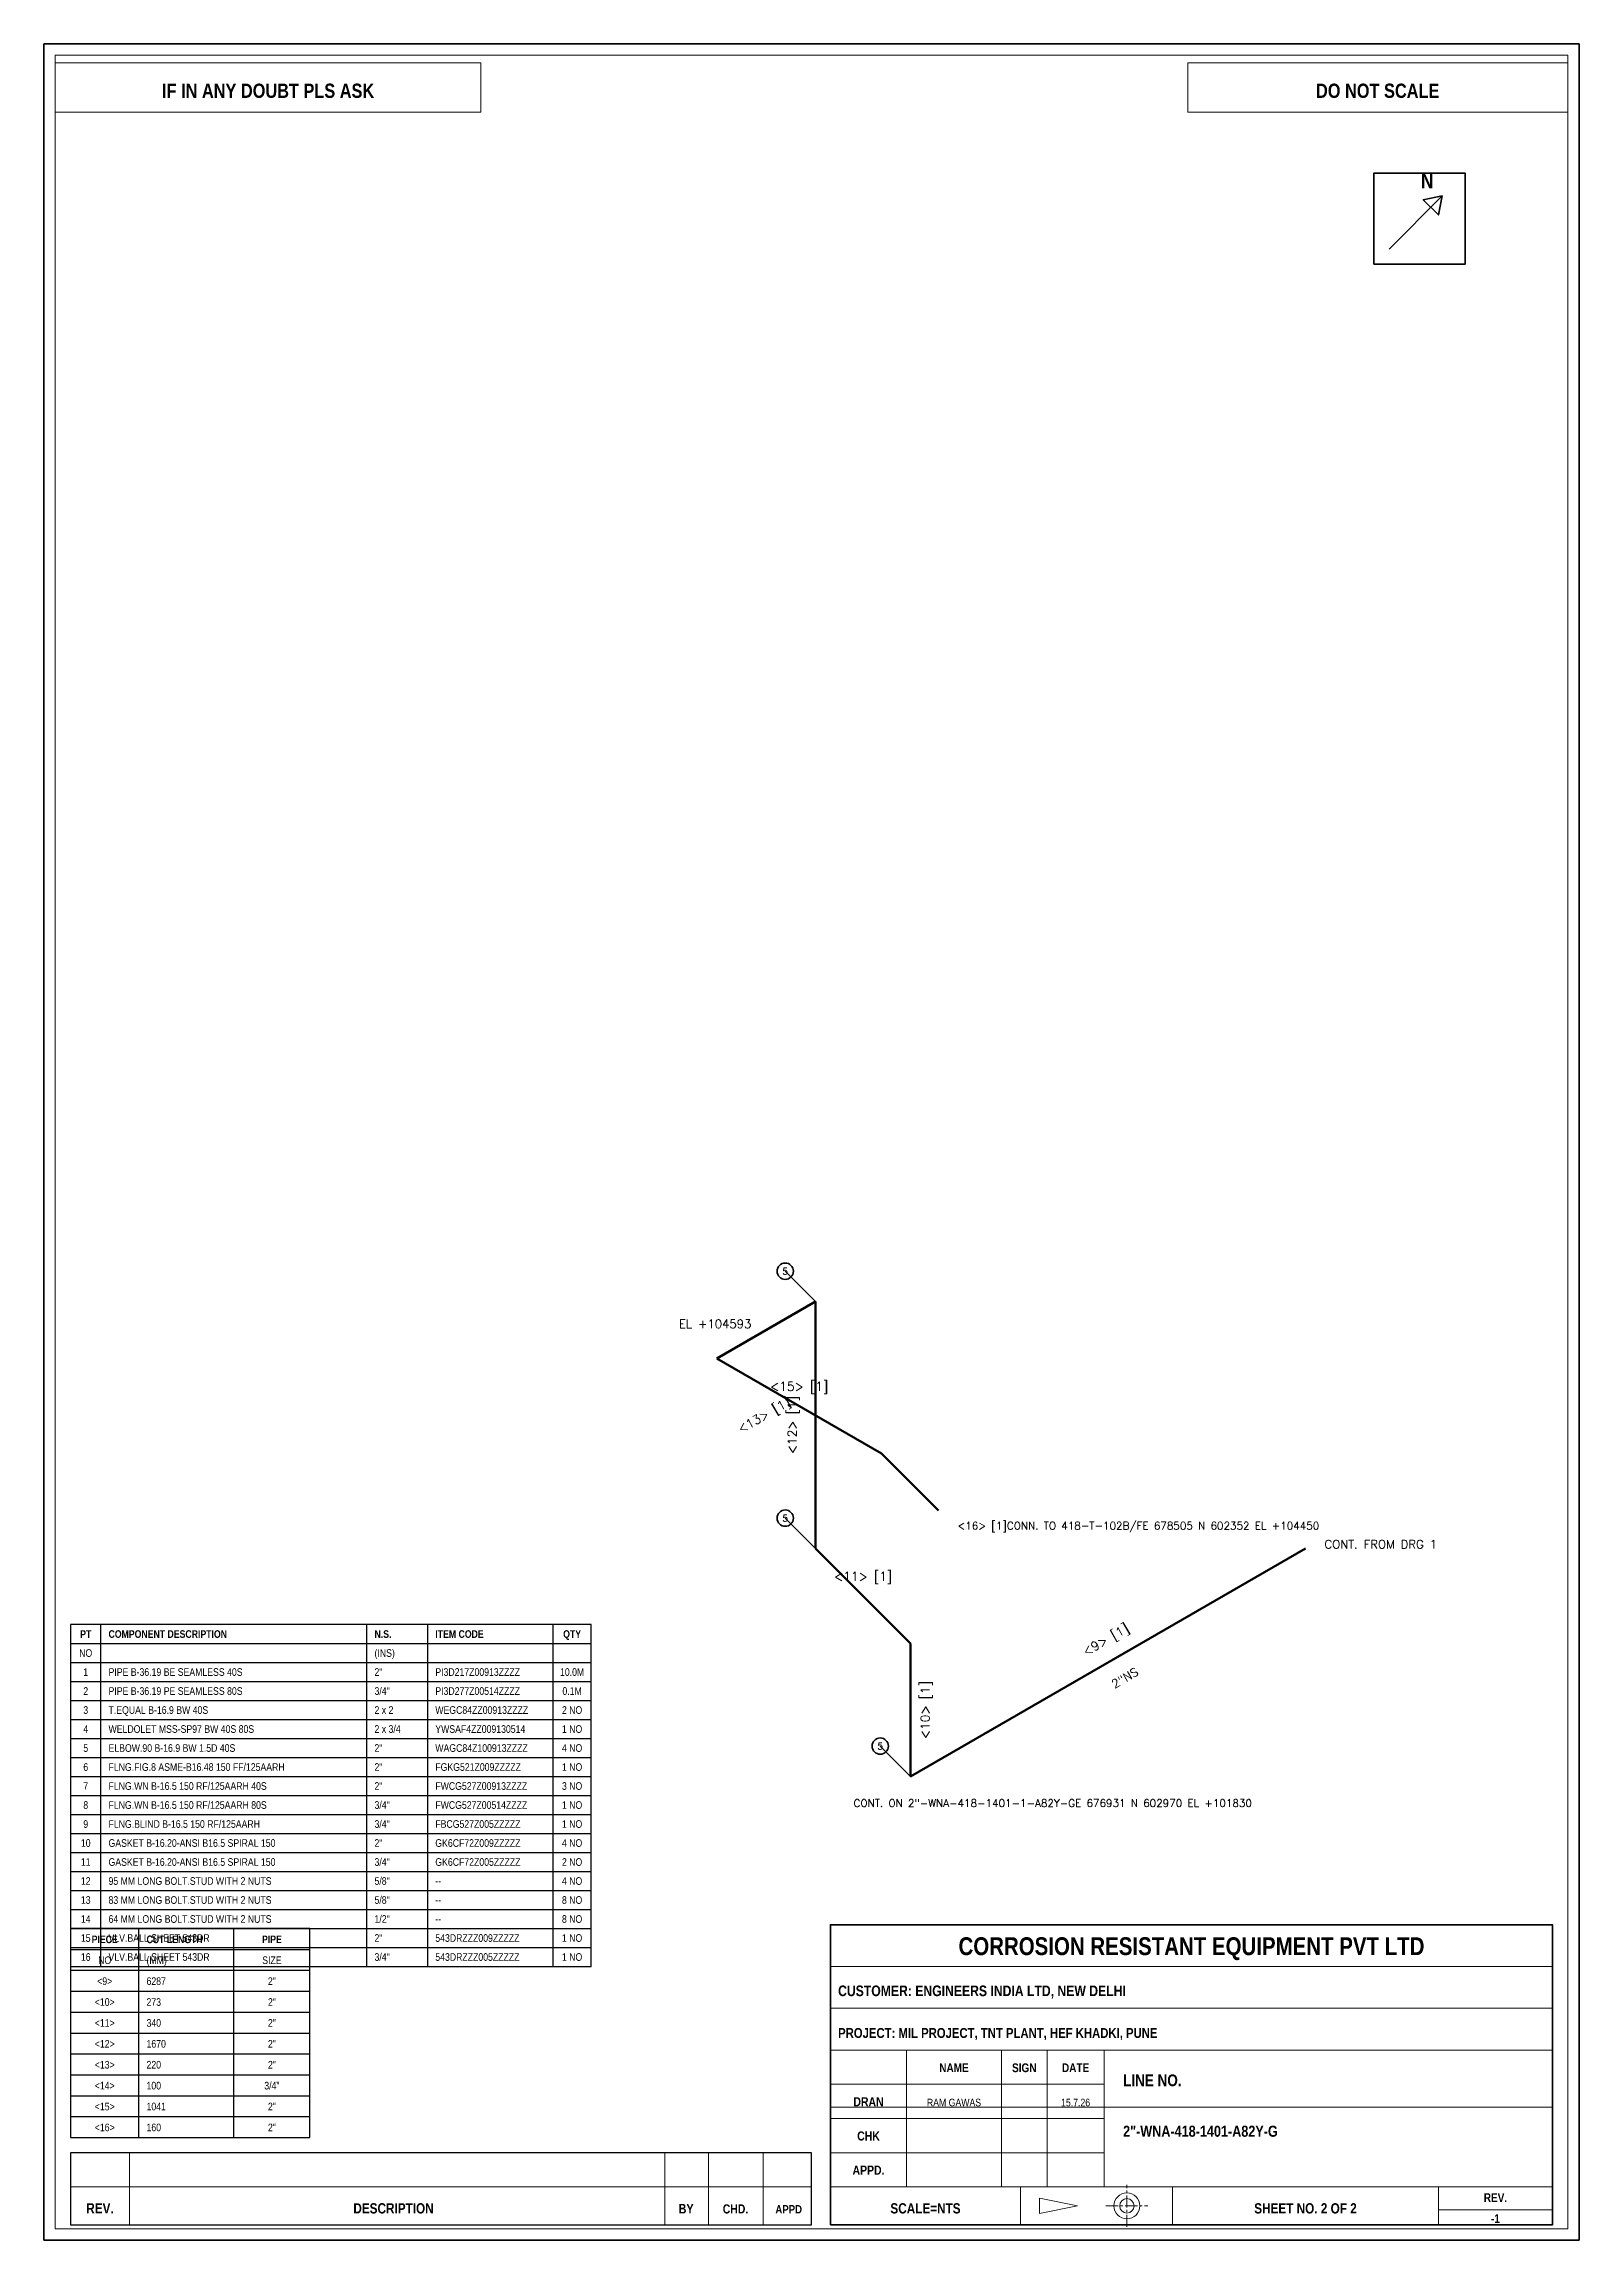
# Model space of a CAD drawing. Header units: millimetres. Extents: x 8 to 412, y 8 to 586.
import ezdxf
from ezdxf.enums import TextEntityAlignment as Align

# ---------------------------------------------------------------- set-up
doc = ezdxf.new("R2010")
doc.units = ezdxf.units.MM
doc.linetypes.add('CENTER', pattern=[5.08, 3.175, -0.635, 0.635, -0.635])
for name, color, linetype, lineweight in [('BORDER', 7, 'Continuous', 35), ('CALLOUT', 3, 'Continuous', 35), ('CENTER', 2, 'CENTER', 20), ('COMPANY', 4, 'Continuous', 20), ('HIGHLIGHT', 3, 'Continuous', 20), ('LABEL', 7, 'Continuous', 25), ('PIPE', 4, 'Continuous', 53), ('SYMBOL', 2, 'Continuous', 20), ('TABLE', 7, 'Continuous', 25), ('TEXT', 7, 'Continuous', 25), ('TITLE', 7, 'Continuous', 25)]:
    doc.layers.add(name, color=color, linetype=linetype, lineweight=lineweight)
doc.styles.add('CRE_ARIAL_NARROW', font='Arial Narrow.ttf')
doc.styles.add('CRE_ARIAL_NARROW_BOLD', font='Arial Narrow Bold.ttf')
doc.styles.add('CRE_ROMANS', font='romans.shx')

msp = doc.modelspace()

# ---------------------------------------------------------------- linework, layer by layer
at = {"layer": 'BORDER', "lineweight": 35}
msp.add_line((362, 532), (376, 546), dxfattribs=at)
msp.add_line((362, 532), (376, 546), dxfattribs=at)
at = {"layer": 'BORDER', "lineweight": 20}
for p, q in [((215, 80), (405, 80)), ((215, 80), (405, 80)), ((215, 69), (405, 69)), ((215, 69), (405, 69)), ((215, 58), (405, 58)), ((215, 58), (405, 58)), ((235, 22), (235, 58)), ((235, 22), (235, 58)), ((260, 22), (260, 58)), ((260, 22), (260, 58)), ((272, 22), (272, 58)), ((272, 22), (272, 58)), ((287, 22), (287, 58)), ((287, 22), (287, 58)), ((215, 49), (287, 49)), ((215, 49), (287, 49)), ((215, 43), (405, 43)), ((215, 43), (405, 43)), ((215, 40), (287, 40)), ((215, 40), (287, 40)), ((30.5, 12), (30.5, 31)), ((30.5, 12), (30.5, 31)), ((171.4, 12), (171.4, 31)), ((171.4, 12), (171.4, 31)), ((182.9, 12), (182.9, 31)), ((182.9, 12), (182.9, 31)), ((197.3, 12), (197.3, 31)), ((197.3, 12), (197.3, 31)), ((215, 31), (287, 31)), ((215, 31), (287, 31)), ((15, 22), (210, 22)), ((15, 22), (210, 22)), ((215, 22), (405, 22)), ((215, 22), (405, 22)), ((265, 12), (265, 22)), ((265, 12), (265, 22)), ((305, 12), (305, 22)), ((305, 12), (305, 22)), ((375, 12), (375, 22)), ((375, 12), (375, 22)), ((375, 16), (405, 16)), ((375, 16), (405, 16))]:
    msp.add_line(p, q, dxfattribs=at)
at = {"layer": 'BORDER', "lineweight": 35}
for points in [[(8, 8), (412, 8), (412, 586), (8, 586)], [(8, 8), (412, 8), (412, 586), (8, 586)], [(358, 528), (382, 528), (382, 552), (358, 552)], [(358, 528), (382, 528), (382, 552), (358, 552)], [(376, 546), (371, 545), (375, 541)], [(376, 546), (371, 545), (375, 541)], [(215, 12), (405, 12), (405, 91), (215, 91)], [(215, 12), (405, 12), (405, 91), (215, 91)]]:
    msp.add_lwpolyline(points, close=True, dxfattribs=at)
at = {"layer": 'BORDER', "lineweight": 20}
for points in [[(11, 11), (409, 11), (409, 583), (11, 583)], [(11, 11), (409, 11), (409, 583), (11, 583)], [(11, 568), (123, 568), (123, 581), (11, 581)], [(11, 568), (123, 568), (123, 581), (11, 581)], [(309, 568), (409, 568), (409, 581), (309, 581)], [(309, 568), (409, 568), (409, 581), (309, 581)]]:
    msp.add_lwpolyline(points, close=True, dxfattribs=at)
at = {"layer": 'BORDER', "lineweight": 25}
msp.add_lwpolyline([(15, 12), (210, 12), (210, 31), (15, 31)], close=True, dxfattribs=at)
msp.add_lwpolyline([(15, 12), (210, 12), (210, 31), (15, 31)], close=True, dxfattribs=at)
at = {"layer": 'CALLOUT', "lineweight": 20}
for p, q in [((203.08, 263), (211.08, 255)), ((203.08, 263), (211.08, 255)), ((203.08, 198), (211.08, 190)), ((203.08, 198), (211.08, 190)), ((228.08, 138), (236.08, 130)), ((228.08, 138), (236.08, 130))]:
    msp.add_line(p, q, dxfattribs=at)
at = {"layer": 'CALLOUT', "lineweight": 35}
for centre in [(203.08, 263), (203.08, 263), (203.08, 198), (203.08, 198), (228.08, 138), (228.08, 138)]:
    msp.add_circle(centre, 2.15, dxfattribs=at)
at = {"layer": 'CENTER', "lineweight": 20}
for p, q in [((293, 11.5), (293, 22.5)), ((293, 11.5), (293, 22.5)), ((287.5, 17), (298.5, 17)), ((287.5, 17), (298.5, 17))]:
    msp.add_line(p, q, dxfattribs=at)
at = {"layer": 'PIPE', "lineweight": 53}
for p, q in [((211.08, 255), (185.1, 240)), ((211.08, 255), (185.1, 240)), ((211.08, 190), (211.08, 255)), ((211.08, 190), (211.08, 255)), ((185.1, 240), (228.4, 215)), ((185.1, 240), (228.4, 215)), ((228.4, 215), (243.4, 200)), ((228.4, 215), (243.4, 200)), ((236.08, 165), (211.08, 190)), ((236.08, 165), (211.08, 190)), ((340, 190), (236.08, 130)), ((340, 190), (236.08, 130)), ((236.08, 130), (236.08, 165)), ((236.08, 130), (236.08, 165))]:
    msp.add_line(p, q, dxfattribs=at)
at = {"layer": 'SYMBOL', "lineweight": 20}
for p, q in [((270, 19), (280, 17)), ((270, 15), (270, 19)), ((270, 19), (280, 17)), ((270, 15), (270, 19)), ((270, 15), (280, 17)), ((270, 15), (280, 17))]:
    msp.add_line(p, q, dxfattribs=at)
for radius in [3.4, 3.4, 1.9, 1.9]:
    msp.add_circle((293, 17), radius, dxfattribs=at)
at = {"layer": 'TABLE', "lineweight": 25}
for p, q in [((23, 80), (23, 170)), ((23, 80), (23, 170)), ((93, 80), (93, 170)), ((93, 80), (93, 170)), ((109, 80), (109, 170)), ((109, 80), (109, 170)), ((142, 80), (142, 170)), ((142, 80), (142, 170)), ((15, 165), (152, 165)), ((15, 165), (152, 165)), ((15, 160), (152, 160)), ((15, 160), (152, 160)), ((15, 155), (152, 155)), ((15, 155), (152, 155)), ((15, 150), (152, 150)), ((15, 150), (152, 150)), ((15, 145), (152, 145)), ((15, 145), (152, 145)), ((15, 140), (152, 140)), ((15, 140), (152, 140)), ((15, 135), (152, 135)), ((15, 135), (152, 135)), ((15, 130), (152, 130)), ((15, 130), (152, 130)), ((15, 125), (152, 125)), ((15, 125), (152, 125)), ((15, 120), (152, 120)), ((15, 120), (152, 120)), ((15, 115), (152, 115)), ((15, 115), (152, 115)), ((15, 110), (152, 110)), ((15, 110), (152, 110)), ((15, 105), (152, 105)), ((15, 105), (152, 105)), ((15, 100), (152, 100)), ((15, 100), (152, 100)), ((15, 95), (152, 95)), ((15, 95), (152, 95)), ((15, 90), (152, 90)), ((15, 90), (152, 90)), ((33, 35), (33, 90)), ((33, 35), (33, 90)), ((58, 35), (58, 90)), ((58, 35), (58, 90)), ((15, 85), (152, 85)), ((15, 85), (152, 85)), ((15, 84.5), (78, 84.5)), ((15, 84.5), (78, 84.5)), ((15, 79), (78, 79)), ((15, 79), (78, 79)), ((15, 73.5), (78, 73.5)), ((15, 73.5), (78, 73.5)), ((15, 68), (78, 68)), ((15, 68), (78, 68)), ((15, 62.5), (78, 62.5)), ((15, 62.5), (78, 62.5)), ((15, 57), (78, 57)), ((15, 57), (78, 57)), ((15, 51.5), (78, 51.5)), ((15, 51.5), (78, 51.5)), ((15, 46), (78, 46)), ((15, 46), (78, 46)), ((15, 40.5), (78, 40.5)), ((15, 40.5), (78, 40.5))]:
    msp.add_line(p, q, dxfattribs=at)
for points in [[(15, 80), (152, 80), (152, 170), (15, 170)], [(15, 80), (152, 80), (152, 170), (15, 170)], [(15, 35), (78, 35), (78, 90), (15, 90)], [(15, 35), (78, 35), (78, 90), (15, 90)]]:
    msp.add_lwpolyline(points, close=True, dxfattribs=at)

# ---------------------------------------------------------------- texts
at = {"layer": 'CALLOUT', "style": 'CRE_ROMANS'}
for p in [(203.08, 262.1), (203.08, 262.1), (203.08, 197.1), (203.08, 197.1), (228.08, 137.1), (228.08, 137.1)]:
    msp.add_text('5', height=1.8, dxfattribs=at).set_placement(p, align=Align.CENTER)
at = {"layer": 'COMPANY', "style": 'CRE_ARIAL_NARROW_BOLD'}
msp.add_text('CORROSION RESISTANT EQUIPMENT PVT LTD', height=4.7, dxfattribs=at).set_placement((310, 83), align=Align.CENTER)
msp.add_text('CORROSION RESISTANT EQUIPMENT PVT LTD', height=4.7, dxfattribs=at).set_placement((310, 83), align=Align.CENTER)
at = {"layer": 'HIGHLIGHT', "style": 'CRE_ARIAL_NARROW_BOLD'}
for s, height, p in [('LINE NO.', 3.1, (292, 48.5)), ('LINE NO.', 3.1, (292, 48.5)), ('2"-WNA-418-1401-A82Y-G', 2.9, (292, 35.2)), ('2"-WNA-418-1401-A82Y-G', 2.9, (292, 35.2))]:
    msp.add_text(s, height=height, dxfattribs=at).set_placement(p)
at = {"layer": 'LABEL', "style": 'CRE_ROMANS'}
for s, height, p in [('EL +104593', 2.25, (175.1, 248)), ('EL +104593', 2.25, (175.1, 248)), ('<16> [1]CONN. TO 418-T-102B/FE 678505 N 602352 EL +104450', 2, (248.4, 195)), ('<16> [1]CONN. TO 418-T-102B/FE 678505 N 602352 EL +104450', 2, (248.4, 195)), ('CONT. FROM DRG 1', 2.25, (345, 190)), ('CONT. FROM DRG 1', 2.25, (345, 190)), ('CONT. ON 2"-WNA-418-1401-1-A82Y-GE 676931 N 602970 EL +101830', 2, (221.08, 122)), ('CONT. ON 2"-WNA-418-1401-1-A82Y-GE 676931 N 602970 EL +101830', 2, (221.08, 122))]:
    msp.add_text(s, height=height, dxfattribs=at).set_placement(p)
for s, p in [('<15> [1]', (206.75, 231.5)), ('<15> [1]', (206.75, 231.5)), ('<11> [1]', (223.58, 181.5)), ('<11> [1]', (223.58, 181.5))]:
    msp.add_text(s, height=2.35, dxfattribs=at).set_placement(p, align=Align.CENTER)
for s, height, rotation, p in [('<13> [1]', 2.35, 30, (198.09, 224.05)), ('<13> [1]', 2.35, 30, (198.09, 224.05)), ('<12> [1]', 2.35, 90, (206.08, 222.5)), ('<12> [1]', 2.35, 90, (206.08, 222.5)), ('<9> [1]', 2.35, 30, (288.04, 165)), ('<9> [1]', 2.35, 30, (288.04, 165)), ('2"NS', 2.25, 30, (293.04, 155)), ('2"NS', 2.25, 30, (293.04, 155)), ('<10> [1]', 2.35, 90, (241.08, 147.5)), ('<10> [1]', 2.35, 90, (241.08, 147.5))]:
    msp.add_text(s, height=height, rotation=rotation, dxfattribs=at).set_placement(p, align=Align.CENTER)
at = {"layer": 'TABLE'}
for s, style, p in [('PT', 'CRE_ARIAL_NARROW_BOLD', (19, 166.5)), ('PT', 'CRE_ARIAL_NARROW_BOLD', (19, 166.5)), ('QTY', 'CRE_ARIAL_NARROW_BOLD', (147, 166.5)), ('QTY', 'CRE_ARIAL_NARROW_BOLD', (147, 166.5)), ('NO', 'CRE_ARIAL_NARROW', (19, 161.5)), ('NO', 'CRE_ARIAL_NARROW', (19, 161.5)), ('1', 'CRE_ARIAL_NARROW', (19, 156.5)), ('1', 'CRE_ARIAL_NARROW', (19, 156.5)), ('10.0M', 'CRE_ARIAL_NARROW', (147, 156.5)), ('10.0M', 'CRE_ARIAL_NARROW', (147, 156.5)), ('2', 'CRE_ARIAL_NARROW', (19, 151.5)), ('2', 'CRE_ARIAL_NARROW', (19, 151.5)), ('0.1M', 'CRE_ARIAL_NARROW', (147, 151.5)), ('0.1M', 'CRE_ARIAL_NARROW', (147, 151.5)), ('3', 'CRE_ARIAL_NARROW', (19, 146.5)), ('3', 'CRE_ARIAL_NARROW', (19, 146.5)), ('2 NO', 'CRE_ARIAL_NARROW', (147, 146.5)), ('2 NO', 'CRE_ARIAL_NARROW', (147, 146.5)), ('4', 'CRE_ARIAL_NARROW', (19, 141.5)), ('4', 'CRE_ARIAL_NARROW', (19, 141.5)), ('1 NO', 'CRE_ARIAL_NARROW', (147, 141.5)), ('1 NO', 'CRE_ARIAL_NARROW', (147, 141.5)), ('5', 'CRE_ARIAL_NARROW', (19, 136.5)), ('5', 'CRE_ARIAL_NARROW', (19, 136.5)), ('6', 'CRE_ARIAL_NARROW', (19, 131.5)), ('6', 'CRE_ARIAL_NARROW', (19, 131.5)), ('4 NO', 'CRE_ARIAL_NARROW', (147, 136.5)), ('4 NO', 'CRE_ARIAL_NARROW', (147, 136.5)), ('1 NO', 'CRE_ARIAL_NARROW', (147, 131.5)), ('1 NO', 'CRE_ARIAL_NARROW', (147, 131.5)), ('7', 'CRE_ARIAL_NARROW', (19, 126.5)), ('7', 'CRE_ARIAL_NARROW', (19, 126.5)), ('3 NO', 'CRE_ARIAL_NARROW', (147, 126.5)), ('3 NO', 'CRE_ARIAL_NARROW', (147, 126.5)), ('8', 'CRE_ARIAL_NARROW', (19, 121.5)), ('8', 'CRE_ARIAL_NARROW', (19, 121.5)), ('1 NO', 'CRE_ARIAL_NARROW', (147, 121.5)), ('1 NO', 'CRE_ARIAL_NARROW', (147, 121.5)), ('9', 'CRE_ARIAL_NARROW', (19, 116.5)), ('9', 'CRE_ARIAL_NARROW', (19, 116.5)), ('1 NO', 'CRE_ARIAL_NARROW', (147, 116.5)), ('1 NO', 'CRE_ARIAL_NARROW', (147, 116.5)), ('10', 'CRE_ARIAL_NARROW', (19, 111.5)), ('10', 'CRE_ARIAL_NARROW', (19, 111.5)), ('4 NO', 'CRE_ARIAL_NARROW', (147, 111.5)), ('4 NO', 'CRE_ARIAL_NARROW', (147, 111.5)), ('11', 'CRE_ARIAL_NARROW', (19, 106.5)), ('11', 'CRE_ARIAL_NARROW', (19, 106.5)), ('2 NO', 'CRE_ARIAL_NARROW', (147, 106.5)), ('2 NO', 'CRE_ARIAL_NARROW', (147, 106.5)), ('12', 'CRE_ARIAL_NARROW', (19, 101.5)), ('12', 'CRE_ARIAL_NARROW', (19, 101.5)), ('13', 'CRE_ARIAL_NARROW', (19, 96.5)), ('13', 'CRE_ARIAL_NARROW', (19, 96.5)), ('4 NO', 'CRE_ARIAL_NARROW', (147, 101.5)), ('4 NO', 'CRE_ARIAL_NARROW', (147, 101.5)), ('8 NO', 'CRE_ARIAL_NARROW', (147, 96.5)), ('8 NO', 'CRE_ARIAL_NARROW', (147, 96.5)), ('14', 'CRE_ARIAL_NARROW', (19, 91.5)), ('14', 'CRE_ARIAL_NARROW', (19, 91.5)), ('8 NO', 'CRE_ARIAL_NARROW', (147, 91.5)), ('8 NO', 'CRE_ARIAL_NARROW', (147, 91.5)), ('15', 'CRE_ARIAL_NARROW', (19, 86.5)), ('15', 'CRE_ARIAL_NARROW', (19, 86.5)), ('PIECE', 'CRE_ARIAL_NARROW_BOLD', (24, 86.15)), ('PIECE', 'CRE_ARIAL_NARROW_BOLD', (24, 86.15)), ('PIPE', 'CRE_ARIAL_NARROW_BOLD', (68, 86.15)), ('PIPE', 'CRE_ARIAL_NARROW_BOLD', (68, 86.15)), ('1 NO', 'CRE_ARIAL_NARROW', (147, 86.5)), ('1 NO', 'CRE_ARIAL_NARROW', (147, 86.5)), ('16', 'CRE_ARIAL_NARROW', (19, 81.5)), ('16', 'CRE_ARIAL_NARROW', (19, 81.5)), ('NO', 'CRE_ARIAL_NARROW', (24, 80.65)), ('NO', 'CRE_ARIAL_NARROW', (24, 80.65)), ('SIZE', 'CRE_ARIAL_NARROW', (68, 80.65)), ('SIZE', 'CRE_ARIAL_NARROW', (68, 80.65)), ('1 NO', 'CRE_ARIAL_NARROW', (147, 81.5)), ('1 NO', 'CRE_ARIAL_NARROW', (147, 81.5)), ('<9>', 'CRE_ARIAL_NARROW', (24, 75.15)), ('<9>', 'CRE_ARIAL_NARROW', (24, 75.15)), ('2"', 'CRE_ARIAL_NARROW', (68, 75.15)), ('2"', 'CRE_ARIAL_NARROW', (68, 75.15)), ('<10>', 'CRE_ARIAL_NARROW', (24, 69.65)), ('<10>', 'CRE_ARIAL_NARROW', (24, 69.65)), ('2"', 'CRE_ARIAL_NARROW', (68, 69.65)), ('2"', 'CRE_ARIAL_NARROW', (68, 69.65)), ('<11>', 'CRE_ARIAL_NARROW', (24, 64.15)), ('<11>', 'CRE_ARIAL_NARROW', (24, 64.15)), ('2"', 'CRE_ARIAL_NARROW', (68, 64.15)), ('2"', 'CRE_ARIAL_NARROW', (68, 64.15)), ('<12>', 'CRE_ARIAL_NARROW', (24, 58.65)), ('<12>', 'CRE_ARIAL_NARROW', (24, 58.65)), ('2"', 'CRE_ARIAL_NARROW', (68, 58.65)), ('2"', 'CRE_ARIAL_NARROW', (68, 58.65)), ('<13>', 'CRE_ARIAL_NARROW', (24, 53.15)), ('<13>', 'CRE_ARIAL_NARROW', (24, 53.15)), ('2"', 'CRE_ARIAL_NARROW', (68, 53.15)), ('2"', 'CRE_ARIAL_NARROW', (68, 53.15)), ('<14>', 'CRE_ARIAL_NARROW', (24, 47.65)), ('<14>', 'CRE_ARIAL_NARROW', (24, 47.65)), ('3/4"', 'CRE_ARIAL_NARROW', (68, 47.65)), ('3/4"', 'CRE_ARIAL_NARROW', (68, 47.65)), ('<15>', 'CRE_ARIAL_NARROW', (24, 42.15)), ('<15>', 'CRE_ARIAL_NARROW', (24, 42.15)), ('2"', 'CRE_ARIAL_NARROW', (68, 42.15)), ('2"', 'CRE_ARIAL_NARROW', (68, 42.15)), ('<16>', 'CRE_ARIAL_NARROW', (24, 36.65)), ('<16>', 'CRE_ARIAL_NARROW', (24, 36.65)), ('2"', 'CRE_ARIAL_NARROW', (68, 36.65)), ('2"', 'CRE_ARIAL_NARROW', (68, 36.65))]:
    msp.add_text(s, height=2, dxfattribs=dict(at, style=style)).set_placement(p, align=Align.CENTER)
for s, style, p in [('COMPONENT DESCRIPTION', 'CRE_ARIAL_NARROW_BOLD', (25, 166.5)), ('COMPONENT DESCRIPTION', 'CRE_ARIAL_NARROW_BOLD', (25, 166.5)), ('N.S.', 'CRE_ARIAL_NARROW_BOLD', (95, 166.5)), ('N.S.', 'CRE_ARIAL_NARROW_BOLD', (95, 166.5)), ('ITEM CODE', 'CRE_ARIAL_NARROW_BOLD', (111, 166.5)), ('ITEM CODE', 'CRE_ARIAL_NARROW_BOLD', (111, 166.5)), ('(INS)', 'CRE_ARIAL_NARROW', (95, 161.5)), ('(INS)', 'CRE_ARIAL_NARROW', (95, 161.5)), ('PIPE B-36.19 BE SEAMLESS 40S', 'CRE_ARIAL_NARROW', (25, 156.5)), ('PIPE B-36.19 BE SEAMLESS 40S', 'CRE_ARIAL_NARROW', (25, 156.5)), ('2"', 'CRE_ARIAL_NARROW', (95, 156.5)), ('2"', 'CRE_ARIAL_NARROW', (95, 156.5)), ('PI3D217Z00913ZZZZ', 'CRE_ARIAL_NARROW', (111, 156.5)), ('PI3D217Z00913ZZZZ', 'CRE_ARIAL_NARROW', (111, 156.5)), ('PIPE B-36.19 PE SEAMLESS 80S', 'CRE_ARIAL_NARROW', (25, 151.5)), ('PIPE B-36.19 PE SEAMLESS 80S', 'CRE_ARIAL_NARROW', (25, 151.5)), ('3/4"', 'CRE_ARIAL_NARROW', (95, 151.5)), ('3/4"', 'CRE_ARIAL_NARROW', (95, 151.5)), ('PI3D277Z00514ZZZZ', 'CRE_ARIAL_NARROW', (111, 151.5)), ('PI3D277Z00514ZZZZ', 'CRE_ARIAL_NARROW', (111, 151.5)), ('T.EQUAL B-16.9 BW 40S', 'CRE_ARIAL_NARROW', (25, 146.5)), ('T.EQUAL B-16.9 BW 40S', 'CRE_ARIAL_NARROW', (25, 146.5)), ('2 x 2', 'CRE_ARIAL_NARROW', (95, 146.5)), ('2 x 2', 'CRE_ARIAL_NARROW', (95, 146.5)), ('WEGC84ZZ00913ZZZZ', 'CRE_ARIAL_NARROW', (111, 146.5)), ('WEGC84ZZ00913ZZZZ', 'CRE_ARIAL_NARROW', (111, 146.5)), ('WELDOLET MSS-SP97 BW 40S 80S', 'CRE_ARIAL_NARROW', (25, 141.5)), ('WELDOLET MSS-SP97 BW 40S 80S', 'CRE_ARIAL_NARROW', (25, 141.5)), ('2 x 3/4', 'CRE_ARIAL_NARROW', (95, 141.5)), ('2 x 3/4', 'CRE_ARIAL_NARROW', (95, 141.5)), ('YWSAF4ZZ009130514', 'CRE_ARIAL_NARROW', (111, 141.5)), ('YWSAF4ZZ009130514', 'CRE_ARIAL_NARROW', (111, 141.5)), ('ELBOW.90 B-16.9 BW 1.5D 40S', 'CRE_ARIAL_NARROW', (25, 136.5)), ('ELBOW.90 B-16.9 BW 1.5D 40S', 'CRE_ARIAL_NARROW', (25, 136.5)), ('FLNG.FIG.8 ASME-B16.48 150 FF/125AARH', 'CRE_ARIAL_NARROW', (25, 131.5)), ('FLNG.FIG.8 ASME-B16.48 150 FF/125AARH', 'CRE_ARIAL_NARROW', (25, 131.5)), ('2"', 'CRE_ARIAL_NARROW', (95, 136.5)), ('2"', 'CRE_ARIAL_NARROW', (95, 136.5)), ('2"', 'CRE_ARIAL_NARROW', (95, 131.5)), ('2"', 'CRE_ARIAL_NARROW', (95, 131.5)), ('WAGC84Z100913ZZZZ', 'CRE_ARIAL_NARROW', (111, 136.5)), ('WAGC84Z100913ZZZZ', 'CRE_ARIAL_NARROW', (111, 136.5)), ('FGKG521Z009ZZZZZ', 'CRE_ARIAL_NARROW', (111, 131.5)), ('FGKG521Z009ZZZZZ', 'CRE_ARIAL_NARROW', (111, 131.5)), ('FLNG.WN B-16.5 150 RF/125AARH 40S', 'CRE_ARIAL_NARROW', (25, 126.5)), ('FLNG.WN B-16.5 150 RF/125AARH 40S', 'CRE_ARIAL_NARROW', (25, 126.5)), ('2"', 'CRE_ARIAL_NARROW', (95, 126.5)), ('2"', 'CRE_ARIAL_NARROW', (95, 126.5)), ('FWCG527Z00913ZZZZ', 'CRE_ARIAL_NARROW', (111, 126.5)), ('FWCG527Z00913ZZZZ', 'CRE_ARIAL_NARROW', (111, 126.5)), ('FLNG.WN B-16.5 150 RF/125AARH 80S', 'CRE_ARIAL_NARROW', (25, 121.5)), ('FLNG.WN B-16.5 150 RF/125AARH 80S', 'CRE_ARIAL_NARROW', (25, 121.5)), ('3/4"', 'CRE_ARIAL_NARROW', (95, 121.5)), ('3/4"', 'CRE_ARIAL_NARROW', (95, 121.5)), ('FWCG527Z00514ZZZZ', 'CRE_ARIAL_NARROW', (111, 121.5)), ('FWCG527Z00514ZZZZ', 'CRE_ARIAL_NARROW', (111, 121.5)), ('FLNG.BLIND B-16.5 150 RF/125AARH', 'CRE_ARIAL_NARROW', (25, 116.5)), ('FLNG.BLIND B-16.5 150 RF/125AARH', 'CRE_ARIAL_NARROW', (25, 116.5)), ('3/4"', 'CRE_ARIAL_NARROW', (95, 116.5)), ('3/4"', 'CRE_ARIAL_NARROW', (95, 116.5)), ('FBCG527Z005ZZZZZ', 'CRE_ARIAL_NARROW', (111, 116.5)), ('FBCG527Z005ZZZZZ', 'CRE_ARIAL_NARROW', (111, 116.5)), ('GASKET B-16.20-ANSI B16.5 SPIRAL 150', 'CRE_ARIAL_NARROW', (25, 111.5)), ('GASKET B-16.20-ANSI B16.5 SPIRAL 150', 'CRE_ARIAL_NARROW', (25, 111.5)), ('2"', 'CRE_ARIAL_NARROW', (95, 111.5)), ('2"', 'CRE_ARIAL_NARROW', (95, 111.5)), ('GK6CF72Z009ZZZZZ', 'CRE_ARIAL_NARROW', (111, 111.5)), ('GK6CF72Z009ZZZZZ', 'CRE_ARIAL_NARROW', (111, 111.5)), ('GASKET B-16.20-ANSI B16.5 SPIRAL 150', 'CRE_ARIAL_NARROW', (25, 106.5)), ('GASKET B-16.20-ANSI B16.5 SPIRAL 150', 'CRE_ARIAL_NARROW', (25, 106.5)), ('3/4"', 'CRE_ARIAL_NARROW', (95, 106.5)), ('3/4"', 'CRE_ARIAL_NARROW', (95, 106.5)), ('GK6CF72Z005ZZZZZ', 'CRE_ARIAL_NARROW', (111, 106.5)), ('GK6CF72Z005ZZZZZ', 'CRE_ARIAL_NARROW', (111, 106.5)), ('83 MM LONG BOLT.STUD WITH 2 NUTS', 'CRE_ARIAL_NARROW', (25, 96.5)), ('83 MM LONG BOLT.STUD WITH 2 NUTS', 'CRE_ARIAL_NARROW', (25, 96.5)), ('95 MM LONG BOLT.STUD WITH 2 NUTS', 'CRE_ARIAL_NARROW', (25, 101.5)), ('95 MM LONG BOLT.STUD WITH 2 NUTS', 'CRE_ARIAL_NARROW', (25, 101.5)), ('5/8"', 'CRE_ARIAL_NARROW', (95, 101.5)), ('5/8"', 'CRE_ARIAL_NARROW', (95, 101.5)), ('5/8"', 'CRE_ARIAL_NARROW', (95, 96.5)), ('5/8"', 'CRE_ARIAL_NARROW', (95, 96.5)), ('--', 'CRE_ARIAL_NARROW', (111, 101.5)), ('--', 'CRE_ARIAL_NARROW', (111, 101.5)), ('64 MM LONG BOLT.STUD WITH 2 NUTS', 'CRE_ARIAL_NARROW', (25, 91.5)), ('64 MM LONG BOLT.STUD WITH 2 NUTS', 'CRE_ARIAL_NARROW', (25, 91.5)), ('1/2"', 'CRE_ARIAL_NARROW', (95, 91.5)), ('1/2"', 'CRE_ARIAL_NARROW', (95, 91.5)), ('--', 'CRE_ARIAL_NARROW', (111, 96.5)), ('--', 'CRE_ARIAL_NARROW', (111, 96.5)), ('VLV.BALL SHEET 543DR', 'CRE_ARIAL_NARROW', (25, 86.5)), ('VLV.BALL SHEET 543DR', 'CRE_ARIAL_NARROW', (25, 86.5)), ('CUT LENGTH', 'CRE_ARIAL_NARROW_BOLD', (35, 86.15)), ('CUT LENGTH', 'CRE_ARIAL_NARROW_BOLD', (35, 86.15)), ('2"', 'CRE_ARIAL_NARROW', (95, 86.5)), ('2"', 'CRE_ARIAL_NARROW', (95, 86.5)), ('543DRZZZ009ZZZZZ', 'CRE_ARIAL_NARROW', (111, 86.5)), ('543DRZZZ009ZZZZZ', 'CRE_ARIAL_NARROW', (111, 86.5)), ('--', 'CRE_ARIAL_NARROW', (111, 91.5)), ('--', 'CRE_ARIAL_NARROW', (111, 91.5)), ('VLV.BALL SHEET 543DR', 'CRE_ARIAL_NARROW', (25, 81.5)), ('VLV.BALL SHEET 543DR', 'CRE_ARIAL_NARROW', (25, 81.5)), ('(MM)', 'CRE_ARIAL_NARROW', (35, 80.65)), ('(MM)', 'CRE_ARIAL_NARROW', (35, 80.65)), ('3/4"', 'CRE_ARIAL_NARROW', (95, 81.5)), ('3/4"', 'CRE_ARIAL_NARROW', (95, 81.5)), ('543DRZZZ005ZZZZZ', 'CRE_ARIAL_NARROW', (111, 81.5)), ('543DRZZZ005ZZZZZ', 'CRE_ARIAL_NARROW', (111, 81.5)), ('6287', 'CRE_ARIAL_NARROW', (35, 75.15)), ('6287', 'CRE_ARIAL_NARROW', (35, 75.15)), ('273', 'CRE_ARIAL_NARROW', (35, 69.65)), ('273', 'CRE_ARIAL_NARROW', (35, 69.65)), ('340', 'CRE_ARIAL_NARROW', (35, 64.15)), ('340', 'CRE_ARIAL_NARROW', (35, 64.15)), ('1670', 'CRE_ARIAL_NARROW', (35, 58.65)), ('1670', 'CRE_ARIAL_NARROW', (35, 58.65)), ('220', 'CRE_ARIAL_NARROW', (35, 53.15)), ('220', 'CRE_ARIAL_NARROW', (35, 53.15)), ('100', 'CRE_ARIAL_NARROW', (35, 47.65)), ('100', 'CRE_ARIAL_NARROW', (35, 47.65)), ('1041', 'CRE_ARIAL_NARROW', (35, 42.15)), ('1041', 'CRE_ARIAL_NARROW', (35, 42.15)), ('160', 'CRE_ARIAL_NARROW', (35, 36.65)), ('160', 'CRE_ARIAL_NARROW', (35, 36.65))]:
    msp.add_text(s, height=2, dxfattribs=dict(at, style=style)).set_placement(p)
at = {"layer": 'TEXT', "style": 'CRE_ARIAL_NARROW_BOLD'}
msp.add_text('N', height=4, dxfattribs=at).set_placement((372, 548), align=Align.CENTER)
msp.add_text('N', height=4, dxfattribs=at).set_placement((372, 548), align=Align.CENTER)
at = {"layer": 'TITLE'}
for s, height, style, p in [('IF IN ANY DOUBT PLS ASK', 3.75, 'CRE_ARIAL_NARROW_BOLD', (67, 571.8)), ('IF IN ANY DOUBT PLS ASK', 3.75, 'CRE_ARIAL_NARROW_BOLD', (67, 571.8)), ('DO NOT SCALE', 3.75, 'CRE_ARIAL_NARROW_BOLD', (359, 571.8)), ('DO NOT SCALE', 3.75, 'CRE_ARIAL_NARROW_BOLD', (359, 571.8)), ('NAME', 2.3, 'CRE_ARIAL_NARROW_BOLD', (247.5, 52.2)), ('NAME', 2.3, 'CRE_ARIAL_NARROW_BOLD', (247.5, 52.2)), ('SIGN', 2.3, 'CRE_ARIAL_NARROW_BOLD', (266, 52.2)), ('SIGN', 2.3, 'CRE_ARIAL_NARROW_BOLD', (266, 52.2)), ('DATE', 2.3, 'CRE_ARIAL_NARROW_BOLD', (279.5, 52.2)), ('DATE', 2.3, 'CRE_ARIAL_NARROW_BOLD', (279.5, 52.2)), ('DRAN', 2.4, 'CRE_ARIAL_NARROW_BOLD', (225, 43.2)), ('DRAN', 2.4, 'CRE_ARIAL_NARROW_BOLD', (225, 43.2)), ('RAM GAWAS', 2, 'CRE_ARIAL_NARROW', (247.5, 43.2)), ('RAM GAWAS', 2, 'CRE_ARIAL_NARROW', (247.5, 43.2)), ('15.7.26', 2, 'CRE_ARIAL_NARROW', (279.5, 43.2)), ('15.7.26', 2, 'CRE_ARIAL_NARROW', (279.5, 43.2)), ('CHK', 2.4, 'CRE_ARIAL_NARROW_BOLD', (225, 34.2)), ('CHK', 2.4, 'CRE_ARIAL_NARROW_BOLD', (225, 34.2)), ('APPD.', 2.4, 'CRE_ARIAL_NARROW_BOLD', (225, 25.2)), ('APPD.', 2.4, 'CRE_ARIAL_NARROW_BOLD', (225, 25.2)), ('REV.', 2.7, 'CRE_ARIAL_NARROW_BOLD', (22.75, 15)), ('REV.', 2.7, 'CRE_ARIAL_NARROW_BOLD', (22.75, 15)), ('DESCRIPTION', 2.7, 'CRE_ARIAL_NARROW_BOLD', (100, 15)), ('DESCRIPTION', 2.7, 'CRE_ARIAL_NARROW_BOLD', (100, 15)), ('BY', 2.5, 'CRE_ARIAL_NARROW_BOLD', (177, 15)), ('BY', 2.5, 'CRE_ARIAL_NARROW_BOLD', (177, 15)), ('CHD.', 2.4, 'CRE_ARIAL_NARROW_BOLD', (190, 15)), ('CHD.', 2.4, 'CRE_ARIAL_NARROW_BOLD', (190, 15)), ('SCALE=NTS', 2.7, 'CRE_ARIAL_NARROW_BOLD', (240, 15)), ('SCALE=NTS', 2.7, 'CRE_ARIAL_NARROW_BOLD', (240, 15)), ('SHEET NO. 2 OF 2', 2.7, 'CRE_ARIAL_NARROW_BOLD', (340, 15)), ('SHEET NO. 2 OF 2', 2.7, 'CRE_ARIAL_NARROW_BOLD', (340, 15)), ('REV.', 2.3, 'CRE_ARIAL_NARROW_BOLD', (390, 18)), ('REV.', 2.3, 'CRE_ARIAL_NARROW_BOLD', (390, 18)), ('APPD', 2.2, 'CRE_ARIAL_NARROW_BOLD', (204, 15)), ('APPD', 2.2, 'CRE_ARIAL_NARROW_BOLD', (204, 15)), ('-1', 2.3, 'CRE_ARIAL_NARROW_BOLD', (390, 12.5)), ('-1', 2.3, 'CRE_ARIAL_NARROW_BOLD', (390, 12.5))]:
    msp.add_text(s, height=height, dxfattribs=dict(at, style=style)).set_placement(p, align=Align.CENTER)
at = {"layer": 'TITLE', "style": 'CRE_ARIAL_NARROW_BOLD'}
for s, height, p in [('CUSTOMER: ENGINEERS INDIA LTD, NEW DELHI', 2.8, (217, 72.2)), ('CUSTOMER: ENGINEERS INDIA LTD, NEW DELHI', 2.8, (217, 72.2)), ('PROJECT: MIL PROJECT, TNT PLANT, HEF KHADKI, PUNE', 2.6, (217, 61.2)), ('PROJECT: MIL PROJECT, TNT PLANT, HEF KHADKI, PUNE', 2.6, (217, 61.2))]:
    msp.add_text(s, height=height, dxfattribs=at).set_placement(p)

doc.saveas('drawing.dxf')
